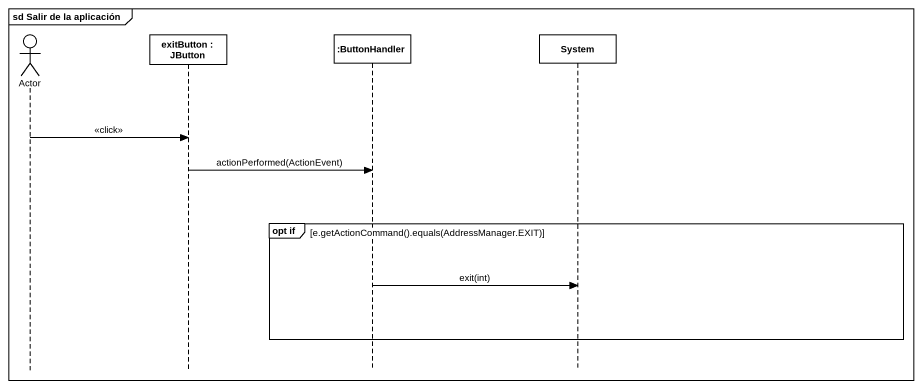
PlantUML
@startuml
mainframe sd Salir de la aplicación
hide footbox
actor "Actor" as Actor_
participant "exitButton : JButton" as exitButton
participant ":ButtonHandler" as ButtonHandler
participant System

Actor_ -> exitButton : <<click>>
exitButton -> ButtonHandler : actionPerformed(ActionEvent)
group opt if [e.getActionCommand().equals(AddressManager.EXIT)]
  ButtonHandler -> System : exit(int)
end
@enduml
